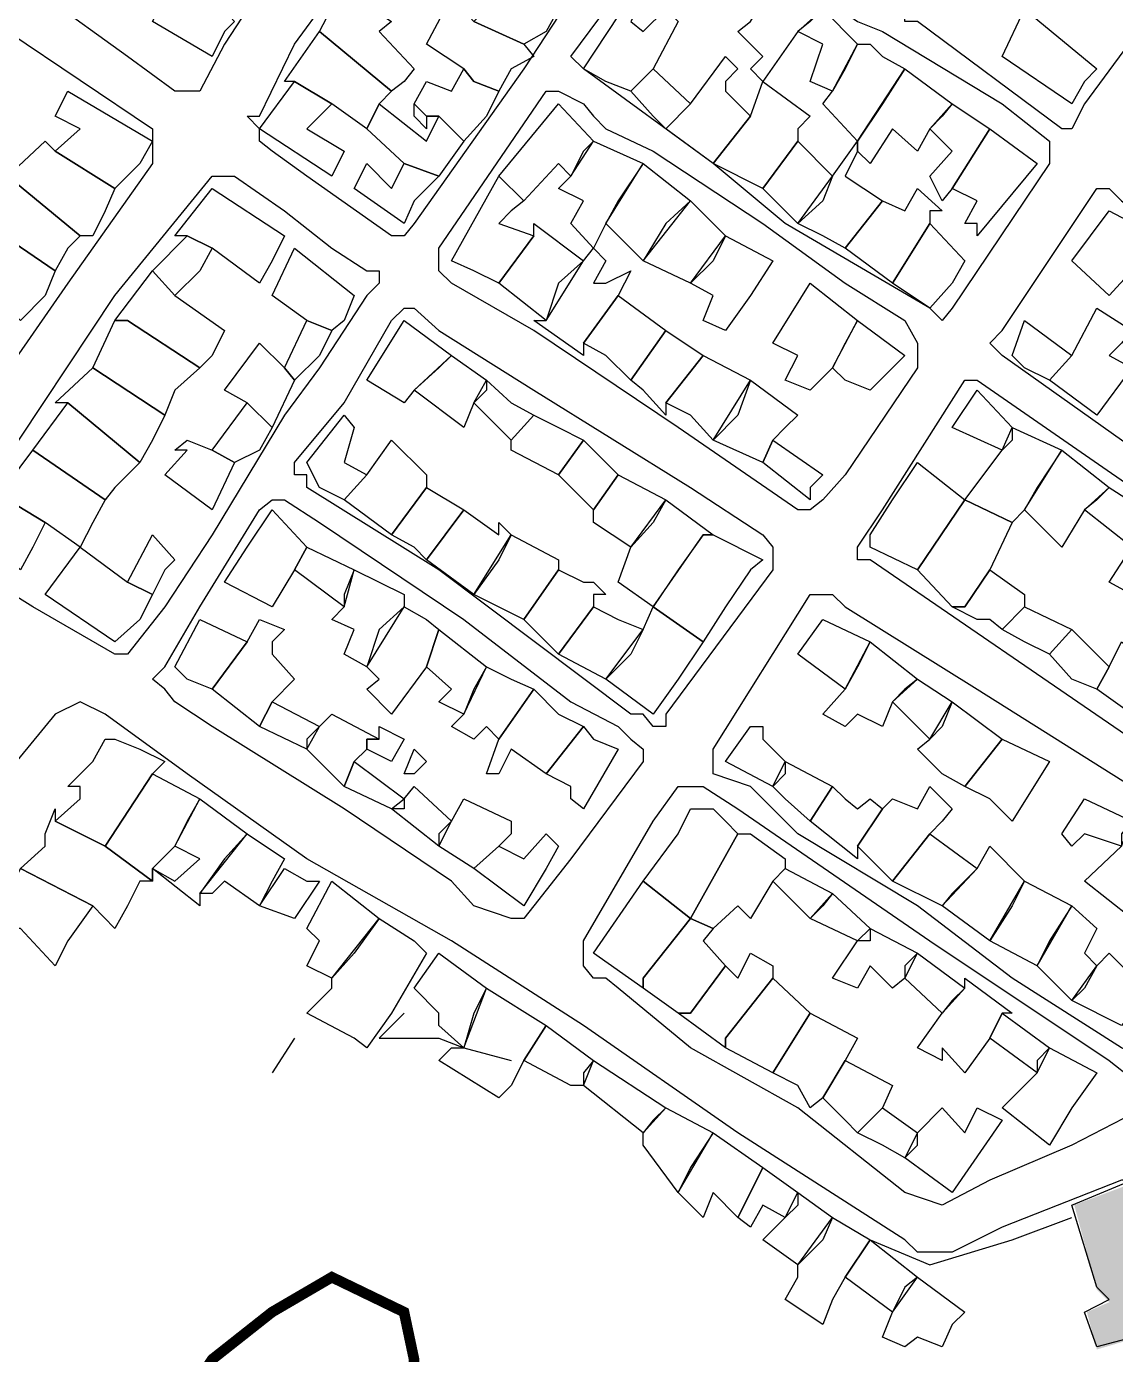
# Model space of a CAD drawing. Header units: millimetres. Extents: x -3588 to 75209, y -3737 to 38254.
# Drawn here: x 28055 to 28178.4, y 5004.8 to 5155.3 of the extents above; entities that cross this region are included whole.
import ezdxf

# ---------------------------------------------------------------- set-up
doc = ezdxf.new("R2010")
doc.units = ezdxf.units.MM
doc.layers.add('H', color=250, linetype='Continuous')
doc.layers.add('P', color=253, linetype='Continuous')

msp = doc.modelspace()

# ---------------------------------------------------------------- hatches: boundary and pattern name
at = {"layer": 'H', "linetype": 'Continuous'}
msp.add_hatch(color=256, dxfattribs=at).paths.add_polyline_path([(28185.865, 5008.225), (28176.263, 5005.392), (28175.143, 5009.633), (28177.672, 5010.753), (28176.263, 5012.178), (28173.719, 5021.764), (28180.504, 5024.308), (28183.033, 5016.402), (28185.865, 5008.225), (28185.865, 5008.225)])

# ---------------------------------------------------------------- linework, layer by layer
at = {"layer": 'P'}
for points in [[(28073.231, 5147.953), (28071.823, 5147.953), (28066.462, 5151.906), (28057.132, 5158.675), (28055.723, 5160.084), (28055.723, 5161.508), (28074.64, 5188.602), (28082.834, 5202.158), (28100.326, 5226.435), (28111.336, 5242.807), (28116.697, 5250.697), (28118.106, 5252.121), (28119.242, 5250.697), (28137.022, 5242.807), (28138.43, 5241.383), (28137.022, 5239.974), (28127.436, 5225.011), (28113.881, 5207.519), (28103.158, 5191.147), (28085.362, 5165.461), (28077.456, 5153.314), (28074.64, 5147.953), (28073.231, 5147.953)], [(28172.31, 5143.712), (28155.938, 5155.859), (28154.53, 5155.859), (28154.53, 5157.267), (28162.708, 5168.278), (28177.672, 5189.723), (28189.818, 5208.927), (28191.227, 5208.927), (28192.635, 5208.927), (28197.996, 5204.686), (28207.31, 5197.917), (28208.735, 5196.508), (28208.735, 5195.372), (28206.19, 5189.723), (28196.588, 5176.184), (28189.818, 5166.869), (28174.855, 5146.545), (28173.447, 5143.712), (28172.31, 5143.712)], [(28097.781, 5131.581), (28096.373, 5131.581), (28086.786, 5138.351), (28082.834, 5141.183), (28081.409, 5142.304), (28081.409, 5143.712), (28080.001, 5145.136), (28081.409, 5145.136), (28085.362, 5153.314), (28096.373, 5168.278), (28107.111, 5184.361), (28112.472, 5192.555), (28113.881, 5193.964), (28115.289, 5195.372), (28116.697, 5195.372), (28119.242, 5193.964), (28122.059, 5191.147), (28131.661, 5185.786), (28132.797, 5184.361), (28132.797, 5182.953), (28127.436, 5175.047), (28111.336, 5150.498), (28098.917, 5132.99), (28097.781, 5131.581)], [(28149.169, 5155.859), (28151.986, 5154.723), (28165.541, 5146.545), (28170.902, 5142.304), (28170.902, 5141.183), (28170.902, 5139.759), (28159.891, 5123.387), (28158.755, 5121.979), (28157.347, 5123.387), (28140.975, 5132.99), (28132.797, 5139.759), (28118.106, 5150.498), (28116.697, 5151.906), (28128.844, 5168.278), (28128.844, 5169.398), (28130.253, 5169.398), (28145.216, 5158.675), (28149.169, 5155.859)], [(28097.781, 5149.073), (28096.373, 5147.953), (28088.195, 5154.723), (28091.011, 5160.084), (28092.148, 5158.675), (28096.373, 5155.859), (28094.964, 5154.723), (28098.917, 5150.498), (28097.781, 5149.073)], [(28113.881, 5154.723), (28111.336, 5153.314), (28105.687, 5155.859), (28108.519, 5158.675), (28109.928, 5157.267), (28111.336, 5160.084), (28115.289, 5157.267), (28113.881, 5154.723)], [(28143.808, 5155.859), (28142.383, 5154.723), (28138.43, 5149.073), (28137.022, 5150.498), (28138.43, 5151.906), (28135.614, 5154.723), (28137.022, 5155.859), (28139.567, 5160.084), (28145.216, 5157.267), (28143.808, 5155.859)], [(28077.456, 5154.723), (28076.048, 5151.906), (28069.278, 5155.859), (28070.687, 5158.675), (28074.64, 5157.267), (28076.048, 5158.675), (28078.593, 5155.859), (28077.456, 5154.723)], [(28109.928, 5150.498), (28108.519, 5147.953), (28105.687, 5149.073), (28104.567, 5150.498), (28100.326, 5153.314), (28103.158, 5158.675), (28105.687, 5155.859), (28111.336, 5153.314), (28112.472, 5151.906), (28109.928, 5150.498)], [(28120.65, 5149.073), (28118.106, 5150.498), (28123.483, 5158.675), (28124.891, 5158.675), (28123.483, 5155.859), (28124.891, 5154.723), (28127.436, 5157.267), (28128.844, 5155.859), (28126.012, 5150.498), (28123.483, 5147.953), (28120.65, 5149.073)], [(28147.761, 5150.498), (28146.336, 5147.953), (28143.808, 5149.073), (28145.216, 5153.314), (28142.383, 5154.723), (28145.216, 5157.267), (28149.169, 5153.314), (28147.761, 5150.498)], [(28174.855, 5149.073), (28173.447, 5146.545), (28165.541, 5151.906), (28168.085, 5157.267), (28176.263, 5150.498), (28174.855, 5149.073)], [(28035.399, 5103.063), (28030.037, 5107.304), (28024.388, 5111.256), (28023.268, 5112.665), (28023.268, 5114.073), (28028.629, 5123.387), (28044.713, 5146.545), (28050.362, 5154.723), (28051.498, 5154.723), (28052.907, 5154.723), (28069.278, 5143.712), (28069.278, 5142.304), (28069.278, 5139.759), (28059.676, 5126.22), (28043.592, 5103.063), (28042.184, 5101.654), (28040.76, 5100.534), (28039.351, 5100.534), (28035.399, 5103.063)], [(28094.964, 5146.545), (28093.556, 5143.712), (28089.603, 5146.545), (28085.362, 5149.073), (28084.242, 5149.073), (28088.195, 5154.723), (28096.373, 5147.953), (28094.964, 5146.545)], [(28151.986, 5146.545), (28149.169, 5142.304), (28145.216, 5146.545), (28146.336, 5147.953), (28149.169, 5153.314), (28150.577, 5153.314), (28151.986, 5151.906), (28154.53, 5150.498), (28151.986, 5146.545)], [(28134.205, 5149.073), (28134.205, 5147.953), (28137.022, 5145.136), (28132.797, 5139.759), (28127.436, 5143.712), (28130.253, 5146.545), (28134.205, 5151.906), (28135.614, 5150.498), (28134.205, 5149.073)], [(28107.111, 5145.136), (28104.567, 5142.304), (28101.734, 5145.136), (28100.326, 5145.136), (28098.917, 5146.545), (28100.326, 5149.073), (28103.158, 5147.953), (28104.567, 5150.498), (28105.687, 5149.073), (28108.519, 5147.953), (28107.111, 5145.136)], [(28126.012, 5145.136), (28123.483, 5147.953), (28126.012, 5150.498), (28130.253, 5146.545), (28127.436, 5143.712), (28126.012, 5145.136)], [(28158.755, 5145.136), (28157.347, 5143.712), (28155.938, 5141.183), (28153.122, 5143.712), (28150.577, 5139.759), (28149.169, 5141.183), (28149.169, 5142.304), (28154.53, 5150.498), (28159.891, 5146.545), (28158.755, 5145.136)], [(28088.195, 5145.136), (28086.786, 5143.712), (28091.011, 5141.183), (28089.603, 5138.351), (28081.409, 5143.712), (28085.362, 5149.073), (28089.603, 5146.545), (28088.195, 5145.136)], [(28142.383, 5143.712), (28142.383, 5142.304), (28138.43, 5136.942), (28132.797, 5139.759), (28137.022, 5145.136), (28138.43, 5149.073), (28143.808, 5145.136), (28142.383, 5143.712)], [(28067.87, 5139.759), (28065.037, 5136.942), (28058.268, 5141.183), (28061.084, 5143.712), (28058.268, 5145.136), (28059.676, 5147.953), (28069.278, 5142.304), (28067.87, 5139.759)], [(28119.242, 5145.136), (28120.65, 5143.712), (28126.012, 5141.183), (28138.43, 5132.99), (28147.761, 5126.22), (28154.53, 5121.979), (28155.938, 5119.434), (28155.938, 5118.026), (28155.938, 5116.618), (28147.761, 5104.487), (28145.216, 5101.654), (28143.808, 5100.534), (28142.383, 5100.534), (28128.844, 5109.848), (28112.472, 5120.859), (28103.158, 5126.22), (28101.734, 5127.628), (28101.734, 5128.749), (28101.734, 5130.173), (28113.881, 5147.953), (28115.289, 5147.953), (28118.106, 5146.545), (28119.242, 5145.136)], [(28103.158, 5143.712), (28104.567, 5142.304), (28101.734, 5138.351), (28097.781, 5139.759), (28093.556, 5143.712), (28094.964, 5146.545), (28100.326, 5142.304), (28101.734, 5145.136), (28103.158, 5143.712)], [(28100.326, 5145.136), (28100.326, 5143.712), (28098.917, 5145.136), (28098.917, 5146.545), (28100.326, 5145.136), (28101.734, 5145.136), (28100.326, 5145.136)], [(28118.106, 5141.183), (28116.697, 5138.351), (28115.289, 5139.759), (28111.336, 5135.534), (28108.519, 5138.351), (28115.289, 5146.545), (28119.242, 5142.304), (28118.106, 5141.183)], [(28159.891, 5136.942), (28158.755, 5135.534), (28157.347, 5138.351), (28159.891, 5141.183), (28157.347, 5143.712), (28159.891, 5146.545), (28164.132, 5143.712), (28159.891, 5136.942)], [(28162.708, 5132.99), (28161.3, 5132.99), (28162.708, 5135.534), (28159.891, 5136.942), (28164.132, 5143.712), (28169.494, 5139.759), (28162.708, 5131.581), (28162.708, 5132.99)], [(28063.917, 5134.398), (28062.509, 5131.581), (28061.084, 5131.581), (28052.907, 5138.351), (28057.132, 5142.304), (28058.268, 5141.183), (28065.037, 5136.942), (28063.917, 5134.398)], [(28122.059, 5135.534), (28120.65, 5132.99), (28119.242, 5130.173), (28116.697, 5132.99), (28118.106, 5135.534), (28115.289, 5136.942), (28116.697, 5138.351), (28119.242, 5142.304), (28124.891, 5139.759), (28122.059, 5135.534)], [(28145.216, 5135.534), (28142.383, 5132.99), (28138.43, 5136.942), (28142.383, 5142.304), (28146.336, 5138.351), (28145.216, 5135.534)], [(28145.216, 5131.581), (28142.383, 5132.99), (28146.336, 5138.351), (28149.169, 5142.304), (28149.169, 5141.183), (28147.761, 5138.351), (28151.986, 5135.534), (28147.761, 5130.173), (28145.216, 5131.581)], [(28098.917, 5135.534), (28097.781, 5132.99), (28092.148, 5136.942), (28093.556, 5139.759), (28096.373, 5136.942), (28097.781, 5139.759), (28101.734, 5138.351), (28098.917, 5135.534)], [(28127.436, 5132.99), (28124.891, 5128.749), (28120.65, 5132.99), (28124.891, 5139.759), (28130.253, 5135.534), (28127.436, 5132.99)], [(28089.603, 5130.173), (28093.556, 5127.628), (28094.964, 5127.628), (28094.964, 5126.22), (28093.556, 5124.812), (28088.195, 5116.618), (28084.242, 5111.256), (28076.048, 5097.701), (28070.687, 5089.523), (28066.462, 5084.162), (28065.037, 5084.162), (28055.723, 5089.523), (28048.954, 5093.748), (28047.545, 5094.885), (28047.545, 5096.293), (28047.545, 5099.11), (28051.498, 5104.487), (28065.037, 5124.812), (28076.048, 5138.351), (28078.593, 5138.351), (28084.242, 5134.398), (28089.603, 5130.173)], [(28059.676, 5130.173), (28058.268, 5127.628), (28050.362, 5132.99), (28052.907, 5138.351), (28061.084, 5131.581), (28059.676, 5130.173)], [(28109.928, 5134.398), (28108.519, 5132.99), (28112.472, 5131.581), (28108.519, 5126.22), (28105.687, 5127.628), (28103.158, 5128.749), (28108.519, 5138.351), (28111.336, 5135.534), (28109.928, 5134.398)], [(28082.834, 5128.749), (28081.409, 5126.22), (28076.048, 5130.173), (28073.231, 5131.581), (28071.823, 5131.581), (28076.048, 5136.942), (28084.242, 5131.581), (28082.834, 5128.749)], [(28157.347, 5134.398), (28157.347, 5132.99), (28153.122, 5126.22), (28147.761, 5130.173), (28151.986, 5135.534), (28154.53, 5134.398), (28155.938, 5136.942), (28158.755, 5134.398), (28157.347, 5134.398)], [(28233.284, 5099.11), (28234.421, 5097.701), (28233.284, 5097.701), (28233.284, 5096.293), (28222.274, 5080.209), (28220.866, 5080.209), (28218.321, 5081.33), (28216.913, 5082.738), (28212.96, 5085.571), (28197.996, 5094.885), (28179.08, 5108.424), (28165.541, 5118.026), (28164.132, 5119.434), (28165.541, 5120.859), (28176.263, 5136.942), (28177.672, 5136.942), (28179.08, 5135.534), (28193.771, 5124.812), (28207.31, 5115.209), (28219.729, 5108.424), (28230.468, 5101.654), (28231.876, 5100.534), (28233.284, 5099.11)], [(28132.797, 5128.749), (28130.253, 5126.22), (28124.891, 5128.749), (28130.253, 5135.534), (28134.205, 5131.581), (28132.797, 5128.749)], [(28181.624, 5128.749), (28180.216, 5127.628), (28177.672, 5124.812), (28173.447, 5128.749), (28177.672, 5134.398), (28183.033, 5131.581), (28181.624, 5128.749)], [(28057.132, 5124.812), (28054.315, 5121.979), (28050.362, 5126.22), (28046.137, 5128.749), (28050.362, 5132.99), (28058.268, 5127.628), (28057.132, 5124.812)], [(28115.289, 5126.22), (28113.881, 5121.979), (28108.519, 5126.22), (28112.472, 5131.581), (28112.472, 5132.99), (28118.106, 5128.749), (28115.289, 5126.22)], [(28159.891, 5126.22), (28157.347, 5123.387), (28153.122, 5126.22), (28157.347, 5132.99), (28161.3, 5128.749), (28159.891, 5126.22)], [(28074.64, 5127.628), (28071.823, 5124.812), (28069.278, 5127.628), (28073.231, 5131.581), (28076.048, 5130.173), (28074.64, 5127.628)], [(28137.022, 5124.812), (28134.205, 5120.859), (28131.661, 5121.979), (28132.797, 5124.812), (28130.253, 5126.22), (28134.205, 5131.581), (28139.567, 5128.749), (28137.022, 5124.812)], [(28091.011, 5121.979), (28089.603, 5120.859), (28086.786, 5121.979), (28082.834, 5124.812), (28085.362, 5130.173), (28092.148, 5124.812), (28091.011, 5121.979)], [(28120.65, 5126.22), (28123.483, 5127.628), (28122.059, 5124.812), (28118.106, 5119.434), (28118.106, 5118.026), (28112.472, 5121.979), (28113.881, 5121.979), (28118.106, 5128.749), (28119.242, 5130.173), (28120.65, 5128.749), (28119.242, 5126.22), (28120.65, 5126.22)], [(28076.048, 5118.026), (28074.64, 5116.618), (28066.462, 5121.979), (28065.037, 5121.979), (28069.278, 5127.628), (28071.823, 5124.812), (28077.456, 5120.859), (28076.048, 5118.026)], [(28147.761, 5119.434), (28146.336, 5116.618), (28143.808, 5114.073), (28140.975, 5115.209), (28142.383, 5118.026), (28139.567, 5119.434), (28143.808, 5126.22), (28149.169, 5121.979), (28147.761, 5119.434)], [(28120.65, 5118.026), (28118.106, 5119.434), (28122.059, 5124.812), (28127.436, 5120.859), (28123.483, 5115.209), (28120.65, 5118.026)], [(28126.012, 5075.968), (28124.891, 5077.377), (28123.483, 5077.377), (28101.734, 5093.748), (28086.786, 5103.063), (28086.786, 5104.487), (28085.362, 5104.487), (28085.362, 5105.895), (28091.011, 5112.665), (28096.373, 5121.979), (28097.781, 5123.387), (28098.917, 5123.387), (28101.734, 5120.859), (28112.472, 5114.073), (28130.253, 5103.063), (28138.43, 5097.701), (28139.567, 5096.293), (28139.567, 5094.885), (28139.567, 5093.748), (28127.436, 5077.377), (28127.436, 5075.968), (28126.012, 5075.968)], [(28179.08, 5119.434), (28177.672, 5118.026), (28180.216, 5116.618), (28176.263, 5111.256), (28170.902, 5115.209), (28173.447, 5118.026), (28176.263, 5123.387), (28180.216, 5120.859), (28179.08, 5119.434)], [(28071.823, 5114.073), (28070.687, 5111.256), (28062.509, 5116.618), (28065.037, 5121.979), (28066.462, 5121.979), (28074.64, 5116.618), (28071.823, 5114.073)], [(28088.195, 5118.026), (28085.362, 5115.209), (28084.242, 5116.618), (28086.786, 5121.979), (28089.603, 5120.859), (28088.195, 5118.026)], [(28101.734, 5116.618), (28098.917, 5114.073), (28097.781, 5112.665), (28093.556, 5115.209), (28097.781, 5121.979), (28103.158, 5118.026), (28101.734, 5116.618)], [(28147.761, 5115.209), (28146.336, 5116.618), (28149.169, 5121.979), (28154.53, 5118.026), (28150.577, 5114.073), (28147.761, 5115.209)], [(28168.085, 5116.618), (28166.661, 5118.026), (28168.085, 5121.979), (28173.447, 5118.026), (28170.902, 5115.209), (28168.085, 5116.618)], [(28127.436, 5112.665), (28127.436, 5111.256), (28124.891, 5114.073), (28123.483, 5115.209), (28127.436, 5120.859), (28131.661, 5118.026), (28127.436, 5112.665)], [(28084.242, 5116.618), (28085.362, 5115.209), (28082.834, 5109.848), (28080.001, 5112.665), (28077.456, 5114.073), (28081.409, 5119.434), (28084.242, 5116.618)], [(28107.111, 5114.073), (28105.687, 5112.665), (28104.567, 5109.848), (28098.917, 5114.073), (28103.158, 5118.026), (28107.111, 5115.209), (28107.111, 5114.073)], [(28135.614, 5111.256), (28132.797, 5108.424), (28130.253, 5111.256), (28127.436, 5112.665), (28131.661, 5118.026), (28137.022, 5115.209), (28135.614, 5111.256)], [(28069.278, 5108.424), (28067.87, 5105.895), (28059.676, 5112.665), (28058.268, 5112.665), (28062.509, 5116.618), (28070.687, 5111.256), (28069.278, 5108.424)], [(28109.928, 5112.665), (28112.472, 5111.256), (28109.928, 5108.424), (28105.687, 5112.665), (28107.111, 5115.209), (28109.928, 5112.665)], [(28140.975, 5109.848), (28139.567, 5108.424), (28138.43, 5105.895), (28132.797, 5108.424), (28137.022, 5115.209), (28142.383, 5111.256), (28140.975, 5109.848)], [(28149.169, 5094.885), (28149.169, 5096.293), (28151.986, 5100.534), (28161.3, 5115.209), (28162.708, 5115.209), (28193.771, 5093.748), (28208.735, 5084.162), (28216.913, 5078.785), (28218.321, 5077.377), (28218.321, 5075.968), (28207.31, 5058.46), (28206.19, 5058.46), (28204.782, 5058.46), (28203.357, 5059.885), (28180.216, 5074.56), (28150.577, 5094.885), (28149.169, 5094.885)], [(28065.037, 5103.063), (28063.917, 5101.654), (28055.723, 5107.304), (28059.676, 5112.665), (28067.87, 5105.895), (28065.037, 5103.063)], [(28081.409, 5107.304), (28078.593, 5105.895), (28076.048, 5107.304), (28080.001, 5112.665), (28082.834, 5109.848), (28081.409, 5107.304)], [(28166.661, 5108.424), (28165.541, 5107.304), (28159.891, 5109.848), (28162.708, 5114.073), (28166.661, 5109.848), (28166.661, 5108.424)], [(28088.195, 5103.063), (28086.786, 5105.895), (28091.011, 5111.256), (28092.148, 5109.848), (28091.011, 5105.895), (28093.556, 5104.487), (28091.011, 5101.654), (28088.195, 5103.063)], [(28115.289, 5109.848), (28118.106, 5108.424), (28115.289, 5104.487), (28109.928, 5107.304), (28109.928, 5108.424), (28112.472, 5111.256), (28115.289, 5109.848)], [(28169.494, 5103.063), (28168.085, 5100.534), (28166.661, 5099.11), (28161.3, 5101.654), (28165.541, 5107.304), (28166.661, 5109.848), (28172.31, 5107.304), (28169.494, 5103.063)], [(28076.048, 5107.304), (28078.593, 5105.895), (28076.048, 5100.534), (28070.687, 5104.487), (28073.231, 5107.304), (28071.823, 5107.304), (28073.231, 5108.424), (28076.048, 5107.304)], [(28100.326, 5104.487), (28100.326, 5103.063), (28096.373, 5097.701), (28091.011, 5101.654), (28093.556, 5104.487), (28096.373, 5108.424), (28100.326, 5104.487)], [(28122.059, 5104.487), (28119.242, 5100.534), (28115.289, 5104.487), (28118.106, 5108.424), (28122.059, 5104.487)], [(28143.808, 5103.063), (28143.808, 5101.654), (28138.43, 5105.895), (28139.567, 5108.424), (28145.216, 5104.487), (28143.808, 5103.063)], [(28062.509, 5099.11), (28061.084, 5096.293), (28057.132, 5099.11), (28052.907, 5101.654), (28051.498, 5101.654), (28055.723, 5107.304), (28063.917, 5101.654), (28062.509, 5099.11)], [(28176.263, 5101.654), (28174.855, 5100.534), (28172.31, 5096.293), (28168.085, 5100.534), (28172.31, 5107.304), (28177.672, 5103.063), (28176.263, 5101.654)], [(28153.122, 5101.654), (28155.938, 5105.895), (28161.3, 5101.654), (28155.938, 5093.748), (28150.577, 5096.293), (28150.577, 5097.701), (28153.122, 5101.654)], [(28126.012, 5099.11), (28123.483, 5096.293), (28119.242, 5099.11), (28119.242, 5100.534), (28122.059, 5104.487), (28127.436, 5101.654), (28126.012, 5099.11)], [(28098.917, 5096.293), (28096.373, 5097.701), (28100.326, 5103.063), (28104.567, 5100.534), (28100.326, 5094.885), (28098.917, 5096.293)], [(28181.624, 5099.11), (28180.216, 5096.293), (28174.855, 5100.534), (28177.672, 5103.063), (28181.624, 5100.534), (28181.624, 5099.11)], [(28055.723, 5096.293), (28054.315, 5093.748), (28048.954, 5097.701), (28052.907, 5101.654), (28057.132, 5099.11), (28055.723, 5096.293)], [(28105.687, 5055.644), (28103.158, 5058.46), (28091.011, 5066.654), (28076.048, 5075.968), (28071.823, 5078.785), (28070.687, 5080.209), (28069.278, 5081.33), (28070.687, 5082.738), (28074.64, 5089.523), (28081.409, 5100.534), (28082.834, 5101.654), (28084.242, 5101.654), (28088.195, 5099.11), (28104.567, 5088.099), (28116.697, 5078.785), (28122.059, 5075.968), (28123.483, 5074.56), (28124.891, 5073.424), (28124.891, 5072.015), (28116.697, 5061.005), (28112.472, 5055.644), (28111.336, 5054.235), (28109.928, 5054.235), (28105.687, 5055.644)], [(28128.844, 5093.748), (28126.012, 5089.523), (28122.059, 5092.34), (28123.483, 5096.293), (28127.436, 5101.654), (28132.797, 5097.701), (28131.661, 5097.701), (28128.844, 5093.748)], [(28161.3, 5089.523), (28159.891, 5089.523), (28155.938, 5093.748), (28161.3, 5101.654), (28166.661, 5099.11), (28164.132, 5093.748), (28161.3, 5089.523)], [(28080.001, 5096.293), (28082.834, 5100.534), (28086.786, 5096.293), (28085.362, 5093.748), (28082.834, 5089.523), (28077.456, 5092.34), (28080.001, 5096.293)], [(28108.519, 5094.885), (28105.687, 5090.932), (28100.326, 5094.885), (28104.567, 5100.534), (28108.519, 5097.701), (28108.519, 5099.11), (28109.928, 5097.701), (28108.519, 5094.885)], [(28184.457, 5099.11), (28186.986, 5096.293), (28184.457, 5093.748), (28183.033, 5090.932), (28181.624, 5092.34), (28180.216, 5090.932), (28177.672, 5092.34), (28180.216, 5096.293), (28181.624, 5100.534), (28184.457, 5099.11)], [(28070.687, 5093.748), (28069.278, 5090.932), (28066.462, 5092.34), (28069.278, 5097.701), (28071.823, 5094.885), (28070.687, 5093.748)], [(28115.289, 5093.748), (28111.336, 5088.099), (28105.687, 5090.932), (28109.928, 5097.701), (28115.289, 5094.885), (28115.289, 5093.748)], [(28134.205, 5089.523), (28131.661, 5085.571), (28126.012, 5089.523), (28131.661, 5097.701), (28132.797, 5097.701), (28138.43, 5094.885), (28137.022, 5093.748), (28134.205, 5089.523)], [(28067.87, 5088.099), (28065.037, 5085.571), (28057.132, 5090.932), (28061.084, 5096.293), (28066.462, 5092.34), (28069.278, 5090.932), (28067.87, 5088.099)], [(28091.011, 5090.932), (28091.011, 5089.523), (28085.362, 5093.748), (28086.786, 5096.293), (28092.148, 5093.748), (28091.011, 5090.932)], [(28094.964, 5086.979), (28093.556, 5082.738), (28091.011, 5084.162), (28092.148, 5086.979), (28089.603, 5088.099), (28091.011, 5089.523), (28092.148, 5093.748), (28097.781, 5090.932), (28097.781, 5089.523), (28094.964, 5086.979)], [(28119.242, 5090.932), (28119.242, 5089.523), (28115.289, 5084.162), (28111.336, 5088.099), (28115.289, 5093.748), (28118.106, 5092.34), (28119.242, 5092.34), (28120.65, 5090.932), (28119.242, 5090.932)], [(28168.085, 5089.523), (28165.541, 5086.979), (28164.132, 5088.099), (28162.708, 5088.099), (28159.891, 5089.523), (28161.3, 5089.523), (28164.132, 5093.748), (28168.085, 5090.932), (28168.085, 5089.523)], [(28166.661, 5047.45), (28155.938, 5055.644), (28142.383, 5063.837), (28137.022, 5069.199), (28132.797, 5070.607), (28132.797, 5072.015), (28132.797, 5073.424), (28143.808, 5090.932), (28145.216, 5090.932), (28146.336, 5090.932), (28147.761, 5089.523), (28162.708, 5080.209), (28180.216, 5069.199), (28196.588, 5057.052), (28206.19, 5051.691), (28208.735, 5048.874), (28210.143, 5047.45), (28210.143, 5044.921), (28210.143, 5043.513), (28189.818, 5035.319), (28188.41, 5033.911), (28186.986, 5035.319), (28179.08, 5039.56), (28166.661, 5047.45)], [(28100.326, 5088.099), (28101.734, 5086.979), (28100.326, 5082.738), (28096.373, 5077.377), (28093.556, 5080.209), (28094.964, 5081.33), (28093.556, 5082.738), (28097.781, 5089.523), (28100.326, 5088.099)], [(28123.483, 5084.162), (28120.65, 5081.33), (28115.289, 5084.162), (28119.242, 5089.523), (28122.059, 5088.099), (28124.891, 5086.979), (28123.483, 5084.162)], [(28128.844, 5081.33), (28126.012, 5077.377), (28120.65, 5081.33), (28124.891, 5086.979), (28126.012, 5089.523), (28131.661, 5085.571), (28128.844, 5081.33)], [(28168.085, 5085.571), (28165.541, 5086.979), (28168.085, 5089.523), (28173.447, 5086.979), (28170.902, 5084.162), (28168.085, 5085.571)], [(28073.231, 5081.33), (28071.823, 5082.738), (28074.64, 5088.099), (28080.001, 5085.571), (28076.048, 5080.209), (28073.231, 5081.33)], [(28082.834, 5085.571), (28082.834, 5084.162), (28085.362, 5081.33), (28082.834, 5078.785), (28081.409, 5075.968), (28076.048, 5080.209), (28080.001, 5085.571), (28081.409, 5088.099), (28084.242, 5086.979), (28082.834, 5085.571)], [(28149.169, 5082.738), (28147.761, 5080.209), (28142.383, 5084.162), (28145.216, 5088.099), (28150.577, 5085.571), (28149.169, 5082.738)], [(28105.687, 5080.209), (28104.567, 5077.377), (28101.734, 5078.785), (28103.158, 5080.209), (28100.326, 5082.738), (28101.734, 5086.979), (28107.111, 5082.738), (28105.687, 5080.209)], [(28154.53, 5080.209), (28153.122, 5078.785), (28151.986, 5075.968), (28149.169, 5077.377), (28147.761, 5075.968), (28145.216, 5077.377), (28147.761, 5080.209), (28150.577, 5085.571), (28155.938, 5081.33), (28154.53, 5080.209)], [(28173.447, 5081.33), (28170.902, 5084.162), (28173.447, 5086.979), (28177.672, 5082.738), (28176.263, 5080.209), (28173.447, 5081.33)], [(28184.457, 5081.33), (28183.033, 5080.209), (28180.216, 5077.377), (28176.263, 5080.209), (28177.672, 5082.738), (28179.08, 5085.571), (28183.033, 5082.738), (28184.457, 5085.571), (28185.865, 5084.162), (28184.457, 5081.33)], [(28109.928, 5081.33), (28112.472, 5080.209), (28108.519, 5074.56), (28107.111, 5075.968), (28105.687, 5074.56), (28103.158, 5075.968), (28104.567, 5077.377), (28107.111, 5082.738), (28109.928, 5081.33)], [(28158.755, 5075.968), (28157.347, 5074.56), (28153.122, 5078.785), (28155.938, 5081.33), (28159.891, 5078.785), (28158.755, 5075.968)], [(28115.289, 5077.377), (28118.106, 5075.968), (28113.881, 5070.607), (28109.928, 5073.424), (28108.519, 5070.607), (28107.111, 5070.607), (28108.519, 5074.56), (28112.472, 5080.209), (28115.289, 5077.377)], [(28180.216, 5024.596), (28179.08, 5024.596), (28165.541, 5019.235), (28159.891, 5016.402), (28155.938, 5016.402), (28154.53, 5017.811), (28135.614, 5029.958), (28118.106, 5042.088), (28103.158, 5051.691), (28086.786, 5061.005), (28073.231, 5070.607), (28063.917, 5077.377), (28061.084, 5078.785), (28058.268, 5077.377), (28051.498, 5069.199)], [(28086.786, 5074.56), (28086.786, 5073.424), (28081.409, 5075.968), (28082.834, 5078.785), (28088.195, 5075.968), (28086.786, 5074.56)], [(28158.755, 5070.607), (28155.938, 5073.424), (28157.347, 5074.56), (28159.891, 5078.785), (28165.541, 5074.56), (28161.3, 5069.199), (28158.755, 5070.607)], [(28093.556, 5074.56), (28093.556, 5073.424), (28092.148, 5072.015), (28091.011, 5069.199), (28086.786, 5073.424), (28088.195, 5075.968), (28089.603, 5077.377), (28094.964, 5074.56), (28093.556, 5074.56)], [(28093.556, 5074.56), (28094.964, 5074.56), (28094.964, 5075.968), (28097.781, 5074.56), (28096.373, 5072.015), (28093.556, 5073.424), (28093.556, 5074.56)], [(28119.242, 5074.56), (28122.059, 5073.424), (28118.106, 5066.654), (28116.697, 5067.774), (28116.697, 5069.199), (28113.881, 5070.607), (28118.106, 5075.968), (28119.242, 5074.56)], [(28140.975, 5070.607), (28139.567, 5069.199), (28134.205, 5072.015), (28137.022, 5075.968), (28138.43, 5075.968), (28138.43, 5074.56), (28140.975, 5072.015), (28140.975, 5070.607)], [(28067.87, 5073.424), (28070.687, 5072.015), (28069.278, 5070.607), (28063.917, 5062.413), (28058.268, 5065.246), (28061.084, 5067.774), (28061.084, 5069.199), (28059.676, 5069.199), (28062.509, 5072.015), (28063.917, 5074.56), (28065.037, 5074.56), (28067.87, 5073.424)], [(28164.132, 5067.774), (28161.3, 5069.199), (28165.541, 5074.56), (28170.902, 5072.015), (28166.661, 5065.246), (28164.132, 5067.774)], [(28097.781, 5066.654), (28096.373, 5066.654), (28091.011, 5069.199), (28092.148, 5072.015), (28097.781, 5067.774), (28097.781, 5066.654)], [(28097.781, 5070.607), (28098.917, 5073.424), (28100.326, 5072.015), (28098.917, 5070.607), (28097.781, 5070.607)], [(28140.975, 5067.774), (28139.567, 5069.199), (28140.975, 5072.015), (28146.336, 5069.199), (28143.808, 5065.246), (28140.975, 5067.774)], [(28073.231, 5065.246), (28071.823, 5062.413), (28069.278, 5059.885), (28069.278, 5058.46), (28063.917, 5062.413), (28069.278, 5070.607), (28074.64, 5067.774), (28073.231, 5065.246)], [(28101.734, 5063.837), (28101.734, 5062.413), (28096.373, 5066.654), (28097.781, 5067.774), (28098.917, 5069.199), (28103.158, 5065.246), (28101.734, 5063.837)], [(28120.65, 5047.45), (28119.242, 5047.45), (28118.106, 5048.874), (28118.106, 5050.282), (28118.106, 5051.691), (28126.012, 5065.246), (28128.844, 5069.199), (28130.253, 5069.199), (28131.661, 5069.199), (28135.614, 5066.654), (28157.347, 5051.691), (28177.672, 5038.136), (28183.033, 5033.911), (28181.624, 5032.774), (28173.447, 5028.549), (28164.132, 5024.596), (28158.755, 5021.764), (28154.53, 5023.188), (28142.383, 5032.774), (28130.253, 5039.56), (28122.059, 5046.329), (28120.65, 5047.45)], [(28147.761, 5067.774), (28149.169, 5066.654), (28150.577, 5067.774), (28151.986, 5066.654), (28149.169, 5062.413), (28149.169, 5061.005), (28143.808, 5065.246), (28146.336, 5069.199), (28147.761, 5067.774)], [(28158.755, 5065.246), (28157.347, 5063.837), (28153.122, 5058.46), (28149.169, 5062.413), (28151.986, 5066.654), (28153.122, 5067.774), (28155.938, 5066.654), (28157.347, 5069.199), (28159.891, 5066.654), (28158.755, 5065.246)], [(28077.456, 5061.005), (28074.64, 5057.052), (28074.64, 5055.644), (28069.278, 5059.885), (28069.278, 5058.46), (28069.278, 5059.885), (28071.823, 5058.46), (28074.64, 5061.005), (28071.823, 5062.413), (28074.64, 5067.774), (28080.001, 5063.837), (28077.456, 5061.005)], [(28109.928, 5063.837), (28108.519, 5062.413), (28105.687, 5059.885), (28101.734, 5062.413), (28103.158, 5065.246), (28104.567, 5067.774), (28109.928, 5065.246), (28109.928, 5063.837)], [(28179.08, 5063.837), (28179.08, 5062.413), (28174.855, 5063.837), (28173.447, 5062.413), (28172.31, 5063.837), (28174.855, 5067.774), (28180.216, 5065.246), (28179.08, 5063.837)], [(28066.462, 5055.644), (28065.037, 5053.099), (28062.509, 5055.644), (28054.315, 5059.885), (28057.132, 5062.413), (28057.132, 5063.837), (28058.268, 5066.654), (28058.268, 5065.246), (28063.917, 5062.413), (28069.278, 5058.46), (28067.87, 5058.46), (28066.462, 5055.644)], [(28134.205, 5065.246), (28135.614, 5063.837), (28130.253, 5054.235), (28124.891, 5058.46), (28128.844, 5063.837), (28130.253, 5066.654), (28132.797, 5066.654), (28134.205, 5065.246)], [(28183.033, 5058.46), (28180.216, 5055.644), (28180.216, 5054.235), (28174.855, 5058.46), (28179.08, 5062.413), (28180.216, 5065.246), (28185.865, 5061.005), (28183.033, 5058.46)], [(28082.834, 5058.46), (28081.409, 5055.644), (28077.456, 5058.46), (28076.048, 5057.052), (28074.64, 5057.052), (28080.001, 5063.837), (28084.242, 5061.005), (28082.834, 5058.46)], [(28113.881, 5059.885), (28111.336, 5055.644), (28105.687, 5059.885), (28108.519, 5062.413), (28111.336, 5061.005), (28113.881, 5063.837), (28115.289, 5062.413), (28113.881, 5059.885)], [(28139.567, 5058.46), (28137.022, 5054.235), (28135.614, 5055.644), (28132.797, 5053.099), (28130.253, 5054.235), (28135.614, 5063.837), (28137.022, 5063.837), (28140.975, 5061.005), (28140.975, 5059.885), (28139.567, 5058.46)], [(28159.891, 5057.052), (28158.755, 5055.644), (28153.122, 5058.46), (28157.347, 5063.837), (28162.708, 5059.885), (28159.891, 5057.052)], [(28166.661, 5055.644), (28164.132, 5051.691), (28158.755, 5055.644), (28162.708, 5059.885), (28164.132, 5062.413), (28168.085, 5058.46), (28166.661, 5055.644)], [(28059.676, 5051.691), (28058.268, 5048.874), (28054.315, 5053.099), (28052.907, 5053.099), (28051.498, 5054.235), (28054.315, 5059.885), (28062.509, 5055.644), (28059.676, 5051.691)], [(28086.786, 5058.46), (28088.195, 5058.46), (28085.362, 5054.235), (28081.409, 5055.644), (28084.242, 5059.885), (28086.786, 5058.46)], [(28092.148, 5050.282), (28089.603, 5047.45), (28086.786, 5048.874), (28088.195, 5051.691), (28086.786, 5053.099), (28089.603, 5058.46), (28094.964, 5054.235), (28092.148, 5050.282)], [(28124.891, 5046.329), (28119.242, 5050.282), (28124.891, 5058.46), (28130.253, 5054.235), (28124.891, 5047.45), (28124.891, 5046.329)], [(28145.216, 5055.644), (28143.808, 5054.235), (28139.567, 5058.46), (28140.975, 5059.885), (28146.336, 5057.052), (28145.216, 5055.644)], [(28170.902, 5051.691), (28169.494, 5048.874), (28164.132, 5051.691), (28168.085, 5058.46), (28173.447, 5055.644), (28170.902, 5051.691)], [(28150.577, 5051.691), (28149.169, 5051.691), (28143.808, 5054.235), (28146.336, 5057.052), (28150.577, 5053.099), (28150.577, 5051.691)], [(28174.855, 5046.329), (28173.447, 5044.921), (28169.494, 5048.874), (28173.447, 5055.644), (28176.263, 5053.099), (28174.855, 5050.282), (28176.263, 5048.874), (28174.855, 5046.329)], [(28096.373, 5043.513), (28093.556, 5039.56), (28092.148, 5040.68), (28086.786, 5043.513), (28089.603, 5046.329), (28089.603, 5047.45), (28094.964, 5054.235), (28098.917, 5051.691), (28100.326, 5050.282), (28096.373, 5043.513)], [(28130.253, 5043.513), (28128.844, 5043.513), (28124.891, 5046.329), (28124.891, 5047.45), (28130.253, 5054.235), (28132.797, 5053.099), (28131.661, 5051.691), (28134.205, 5048.874), (28130.253, 5043.513)], [(28154.53, 5048.874), (28154.53, 5047.45), (28153.122, 5046.329), (28150.577, 5048.874), (28149.169, 5046.329), (28146.336, 5047.45), (28149.169, 5051.691), (28150.577, 5053.099), (28155.938, 5050.282), (28154.53, 5048.874)], [(28105.687, 5043.513), (28104.567, 5039.56), (28101.734, 5042.088), (28101.734, 5043.513), (28098.917, 5046.329), (28101.734, 5050.282), (28107.111, 5046.329), (28105.687, 5043.513)], [(28139.567, 5047.45), (28134.205, 5040.68), (28134.205, 5039.56), (28128.844, 5043.513), (28130.253, 5043.513), (28134.205, 5048.874), (28135.614, 5047.45), (28137.022, 5050.282), (28139.567, 5048.874), (28139.567, 5047.45)], [(28159.891, 5044.921), (28158.755, 5043.513), (28154.53, 5047.45), (28155.938, 5050.282), (28161.3, 5046.329), (28159.891, 5044.921)], [(28180.216, 5043.513), (28179.08, 5042.088), (28173.447, 5044.921), (28176.263, 5048.874), (28177.672, 5050.282), (28181.624, 5046.329), (28180.216, 5043.513)], [(28139.567, 5036.727), (28134.205, 5039.56), (28134.205, 5040.68), (28139.567, 5047.45), (28143.808, 5043.513), (28139.567, 5036.727)], [(28164.132, 5040.68), (28161.3, 5036.727), (28158.755, 5039.56), (28158.755, 5038.136), (28155.938, 5039.56), (28158.755, 5043.513), (28161.3, 5046.329), (28161.3, 5047.45), (28166.661, 5043.513), (28165.541, 5043.513), (28164.132, 5040.68)], [(28103.158, 5039.56), (28104.567, 5039.56), (28107.111, 5046.329), (28113.881, 5042.088), (28111.336, 5038.136), (28109.928, 5035.319), (28108.519, 5033.911), (28101.734, 5038.136), (28103.158, 5039.56)], [(28097.781, 5043.513), (28094.964, 5040.68), (28101.734, 5040.68), (28104.567, 5039.56), (28109.928, 5038.136)], [(28145.216, 5033.911), (28143.808, 5032.774), (28142.383, 5035.319), (28139.567, 5036.727), (28143.808, 5043.513), (28149.169, 5040.68), (28147.761, 5038.136), (28145.216, 5033.911)], [(28169.494, 5038.136), (28169.494, 5036.727), (28164.132, 5040.68), (28165.541, 5043.513), (28170.902, 5039.56), (28169.494, 5038.136)], [(28118.106, 5036.727), (28118.106, 5035.319), (28116.697, 5035.319), (28111.336, 5038.136), (28113.881, 5042.088), (28119.242, 5038.136), (28118.106, 5036.727)], [(28085.362, 5040.68), (28082.834, 5036.727)], [(28173.447, 5032.774), (28170.902, 5028.549), (28165.541, 5032.774), (28169.494, 5036.727), (28170.902, 5039.56), (28176.263, 5036.727), (28173.447, 5032.774)], [(28126.012, 5031.366), (28124.891, 5029.958), (28118.106, 5035.319), (28119.242, 5038.136), (28127.436, 5032.774), (28126.012, 5031.366)], [(28147.761, 5031.366), (28145.216, 5033.911), (28147.761, 5038.136), (28153.122, 5035.319), (28151.986, 5032.774), (28149.169, 5029.958), (28147.761, 5031.366)], [(28130.253, 5026.005), (28128.844, 5023.188), (28124.891, 5028.549), (28124.891, 5029.958), (28127.436, 5032.774), (28132.797, 5029.958), (28130.253, 5026.005)], [(28151.986, 5028.549), (28149.169, 5029.958), (28151.986, 5032.774), (28155.938, 5029.958), (28154.53, 5027.125), (28151.986, 5028.549)], [(28155.938, 5028.549), (28155.938, 5029.958), (28158.755, 5032.774), (28161.3, 5029.958), (28162.708, 5032.774), (28165.541, 5031.366), (28159.891, 5023.188), (28154.53, 5027.125), (28155.938, 5028.549)], [(28137.022, 5023.188), (28135.614, 5020.355), (28132.797, 5023.188), (28131.661, 5020.355), (28128.844, 5023.188), (28132.797, 5029.958), (28138.43, 5026.005), (28137.022, 5023.188)], [(28142.383, 5021.764), (28140.975, 5020.355), (28138.43, 5021.764), (28137.022, 5019.235), (28135.614, 5020.355), (28138.43, 5026.005), (28142.383, 5023.188), (28142.383, 5021.764)], [(28185.865, 5008.225), (28176.263, 5005.68), (28174.855, 5009.633), (28177.672, 5011.041), (28176.263, 5012.45), (28173.447, 5021.764), (28180.216, 5024.596), (28183.033, 5016.402), (28185.865, 5008.225), (28185.865, 5008.225)], [(28145.216, 5017.811), (28142.383, 5014.994), (28138.43, 5017.811), (28140.975, 5020.355), (28142.383, 5023.188), (28146.336, 5020.355), (28145.216, 5017.811)], [(28142.383, 5013.586), (28142.383, 5014.994), (28146.336, 5020.355), (28150.577, 5017.811), (28147.761, 5013.586), (28146.336, 5011.041), (28145.216, 5008.225), (28140.975, 5011.041), (28142.383, 5013.586)], [(28150.577, 5017.811), (28157.347, 5014.994), (28166.661, 5017.811), (28173.447, 5020.355)], [(28154.53, 5012.45), (28153.122, 5009.633), (28147.761, 5013.586), (28150.577, 5017.811), (28155.938, 5013.586), (28154.53, 5012.45)], [(28159.891, 5008.225), (28158.755, 5005.68), (28155.938, 5006.8), (28154.53, 5005.68), (28151.986, 5006.8), (28153.122, 5009.633), (28155.938, 5013.586), (28161.3, 5009.633), (28159.891, 5008.225)]]:
    msp.add_lwpolyline(points, dxfattribs=at)
at = {"layer": 'P', "const_width": 1.2}
msp.add_lwpolyline([(28073.231, 5000.031), (28076.048, 5004.272), (28082.834, 5009.633), (28089.603, 5013.586), (28097.781, 5009.633), (28098.917, 5004.272), (28098.917, 4997.486)], dxfattribs=at)
at = {"layer": 'P', "color": 254, "const_width": 1.2}
msp.add_lwpolyline([(28098.917, 4997.486), (28098.917, 5004.272), (28097.781, 5009.633), (28089.603, 5013.586), (28082.834, 5009.633), (28076.048, 5004.272), (28073.231, 5000.031)], dxfattribs=at)

doc.saveas('drawing.dxf')
